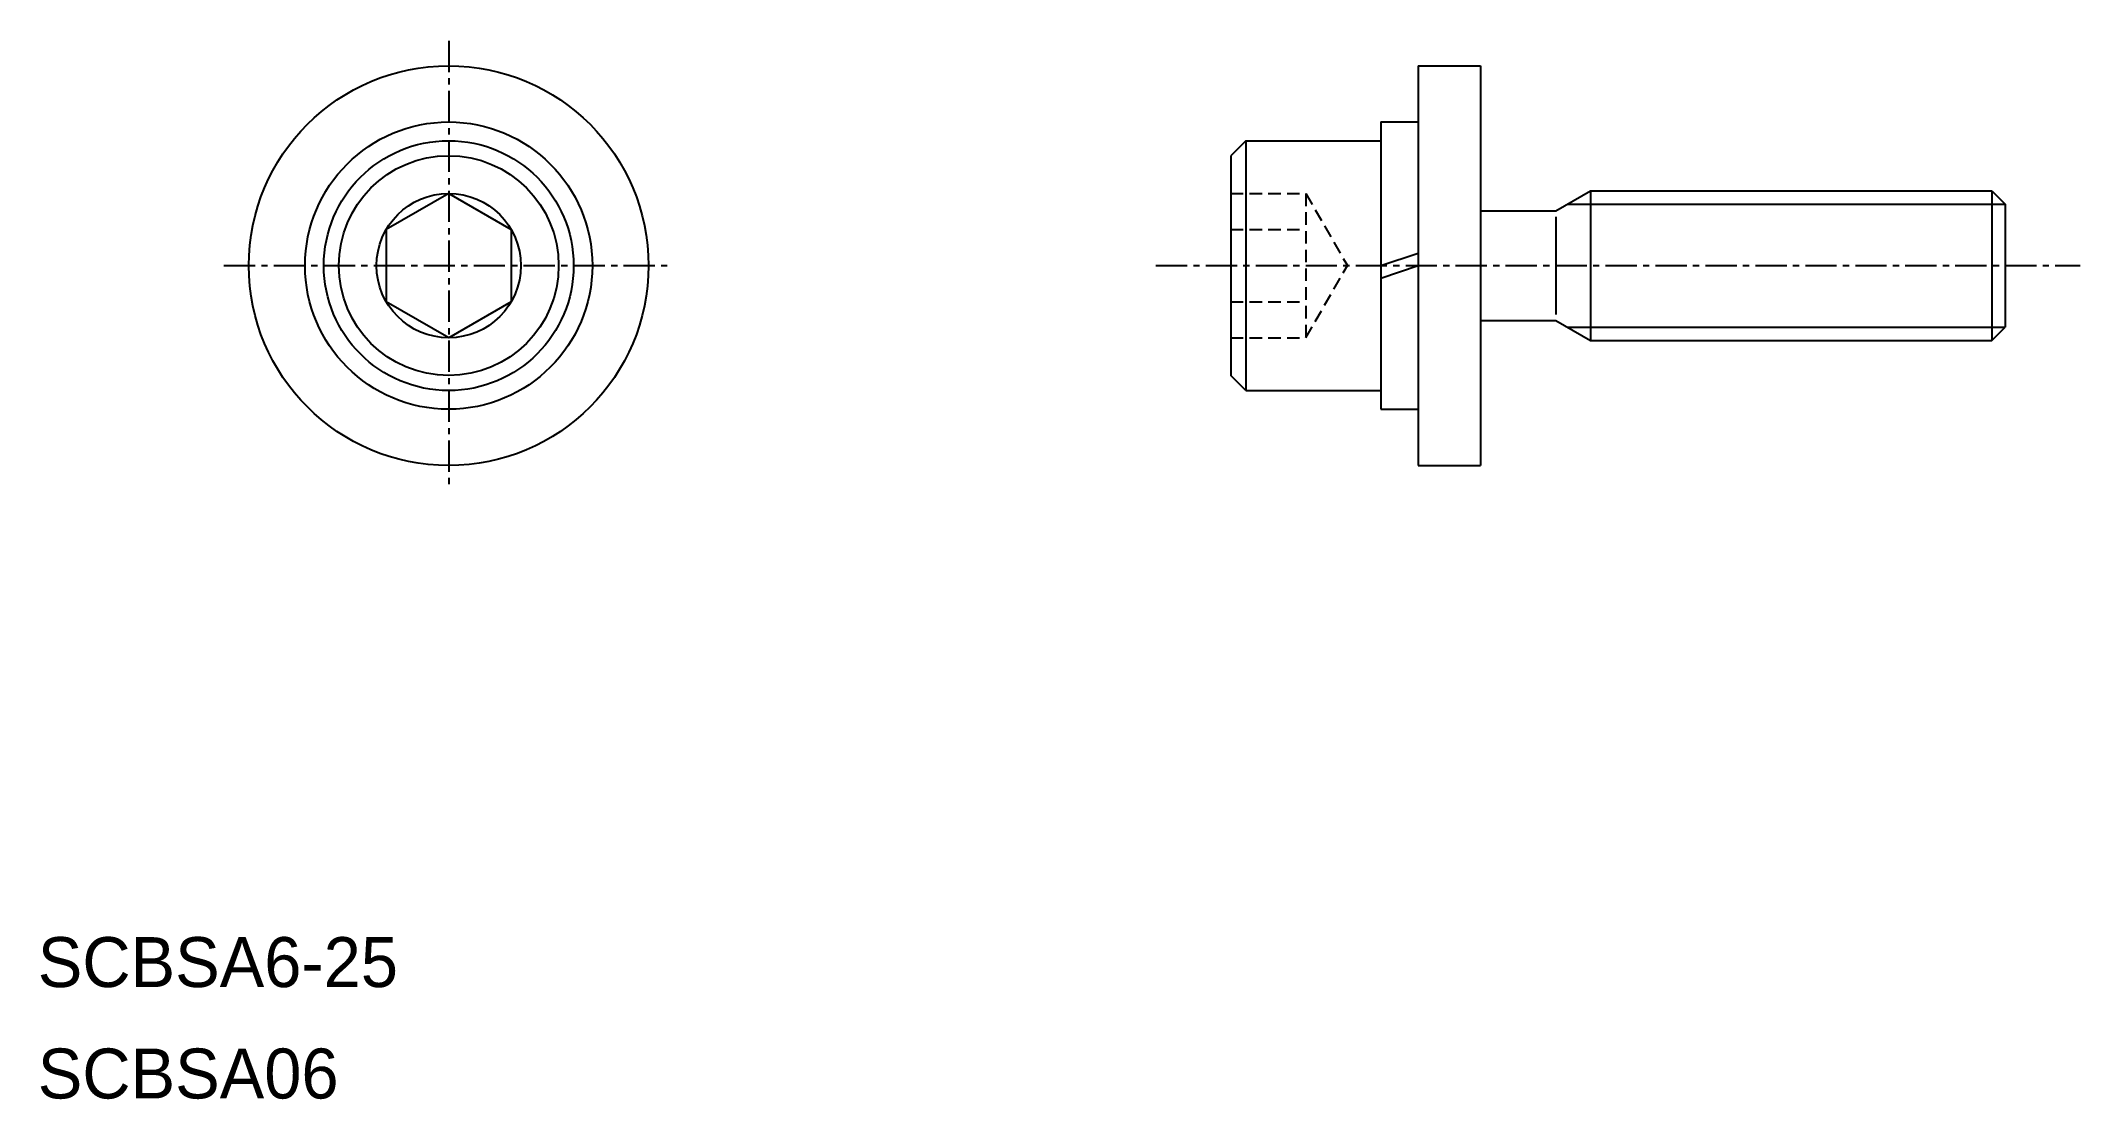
# Model space of a CAD drawing. Extents: x 5.1 to 86.8, y 8 to 50.4.
import ezdxf

# ---------------------------------------------------------------- set-up
doc = ezdxf.new("R2010")
doc.units = 0
doc.linetypes.add('CENTER', pattern=[2, 1.25, -0.25, 0.25, -0.25])
doc.linetypes.add('DASHED', pattern=[0.75, 0.5, -0.25])
doc.layers.get('0').update_dxf_attribs({"linetype": 'CONTINUOUS'})
doc.layers.add('CENTER', color=1, linetype='CENTER')

msp = doc.modelspace()

# ---------------------------------------------------------------- linework, layer by layer
at = {"color": 7, "linetype": 'CONTINUOUS'}
for p, q in [((60.257, 49.377), (60.257, 33.377)), ((60.257, 49.377), (62.757, 49.377)), ((62.757, 49.377), (62.757, 33.377)), ((58.757, 47.127), (58.757, 35.627)), ((58.757, 47.127), (60.257, 47.127)), ((53.357, 46.377), (52.757, 45.777)), ((52.757, 45.777), (52.757, 36.977)), ((53.357, 46.377), (53.357, 36.377)), ((53.357, 46.377), (58.757, 46.377)), ((54.707, 46.377), (54.707, 46.377)), ((56.057, 46.377), (56.057, 46.377)), ((21.45, 44.263), (18.95, 42.82)), ((21.45, 44.263), (23.95, 42.82)), ((65.772, 43.577), (67.157, 44.377)), ((67.157, 44.377), (83.216, 44.377)), ((67.157, 44.377), (67.157, 38.377)), ((83.216, 44.377), (83.216, 38.377)), ((83.216, 44.377), (83.757, 43.835)), ((62.757, 43.577), (65.772, 43.577)), ((65.772, 43.327), (65.772, 39.427)), ((83.757, 43.835), (83.757, 38.918)), ((18.95, 42.82), (18.95, 39.933)), ((23.95, 42.82), (23.95, 39.933)), ((58.757, 41.377), (60.257, 41.877)), ((58.757, 40.877), (60.257, 41.377)), ((21.45, 38.49), (18.95, 39.933)), ((23.95, 39.933), (21.45, 38.49)), ((62.757, 39.177), (65.772, 39.177)), ((65.772, 39.177), (67.157, 38.377)), ((67.157, 38.377), (83.216, 38.377)), ((83.216, 38.377), (83.757, 38.918)), ((53.357, 36.377), (52.757, 36.977)), ((53.357, 36.377), (58.757, 36.377)), ((58.757, 35.627), (60.257, 35.627)), ((60.257, 33.377), (62.757, 33.377))]:
    msp.add_line(p, q, dxfattribs=at)
at = {"color": 3, "linetype": 'DASHED'}
for p, q in [((52.757, 44.263), (55.757, 44.263)), ((55.757, 44.263), (55.757, 38.49)), ((55.757, 44.263), (57.424, 41.377)), ((52.757, 42.82), (55.757, 42.82)), ((55.757, 38.49), (57.424, 41.377)), ((52.757, 39.933), (55.757, 39.933)), ((52.757, 38.49), (55.757, 38.49))]:
    msp.add_line(p, q, dxfattribs=at)
at = {"color": 3, "linetype": 'CONTINUOUS'}
for p, q in [((66.219, 43.835), (83.757, 43.835)), ((66.219, 38.918), (83.757, 38.918))]:
    msp.add_line(p, q, dxfattribs=at)
at = {"color": 7, "linetype": 'CONTINUOUS'}
for radius in [8, 5.75, 5, 4.4, 2.887]:
    msp.add_circle((21.45, 41.377), radius, dxfattribs=at)
at = {"layer": 'CENTER', "color": 1, "linetype": 'CENTER'}
for p, q in [((21.45, 50.377), (21.45, 32.377)), ((12.45, 41.377), (30.45, 41.377)), ((49.757, 41.377), (86.757, 41.377))]:
    msp.add_line(p, q, dxfattribs=at)

# ---------------------------------------------------------------- texts
at = {"color": 7, "linetype": 'CONTINUOUS'}
for s, p in [('SCBSA6-25', (5, 12.5)), ('SCBSA06', (5, 8.04))]:
    msp.add_text(s, height=2, dxfattribs=at).set_placement(p)

doc.saveas('drawing.dxf')
